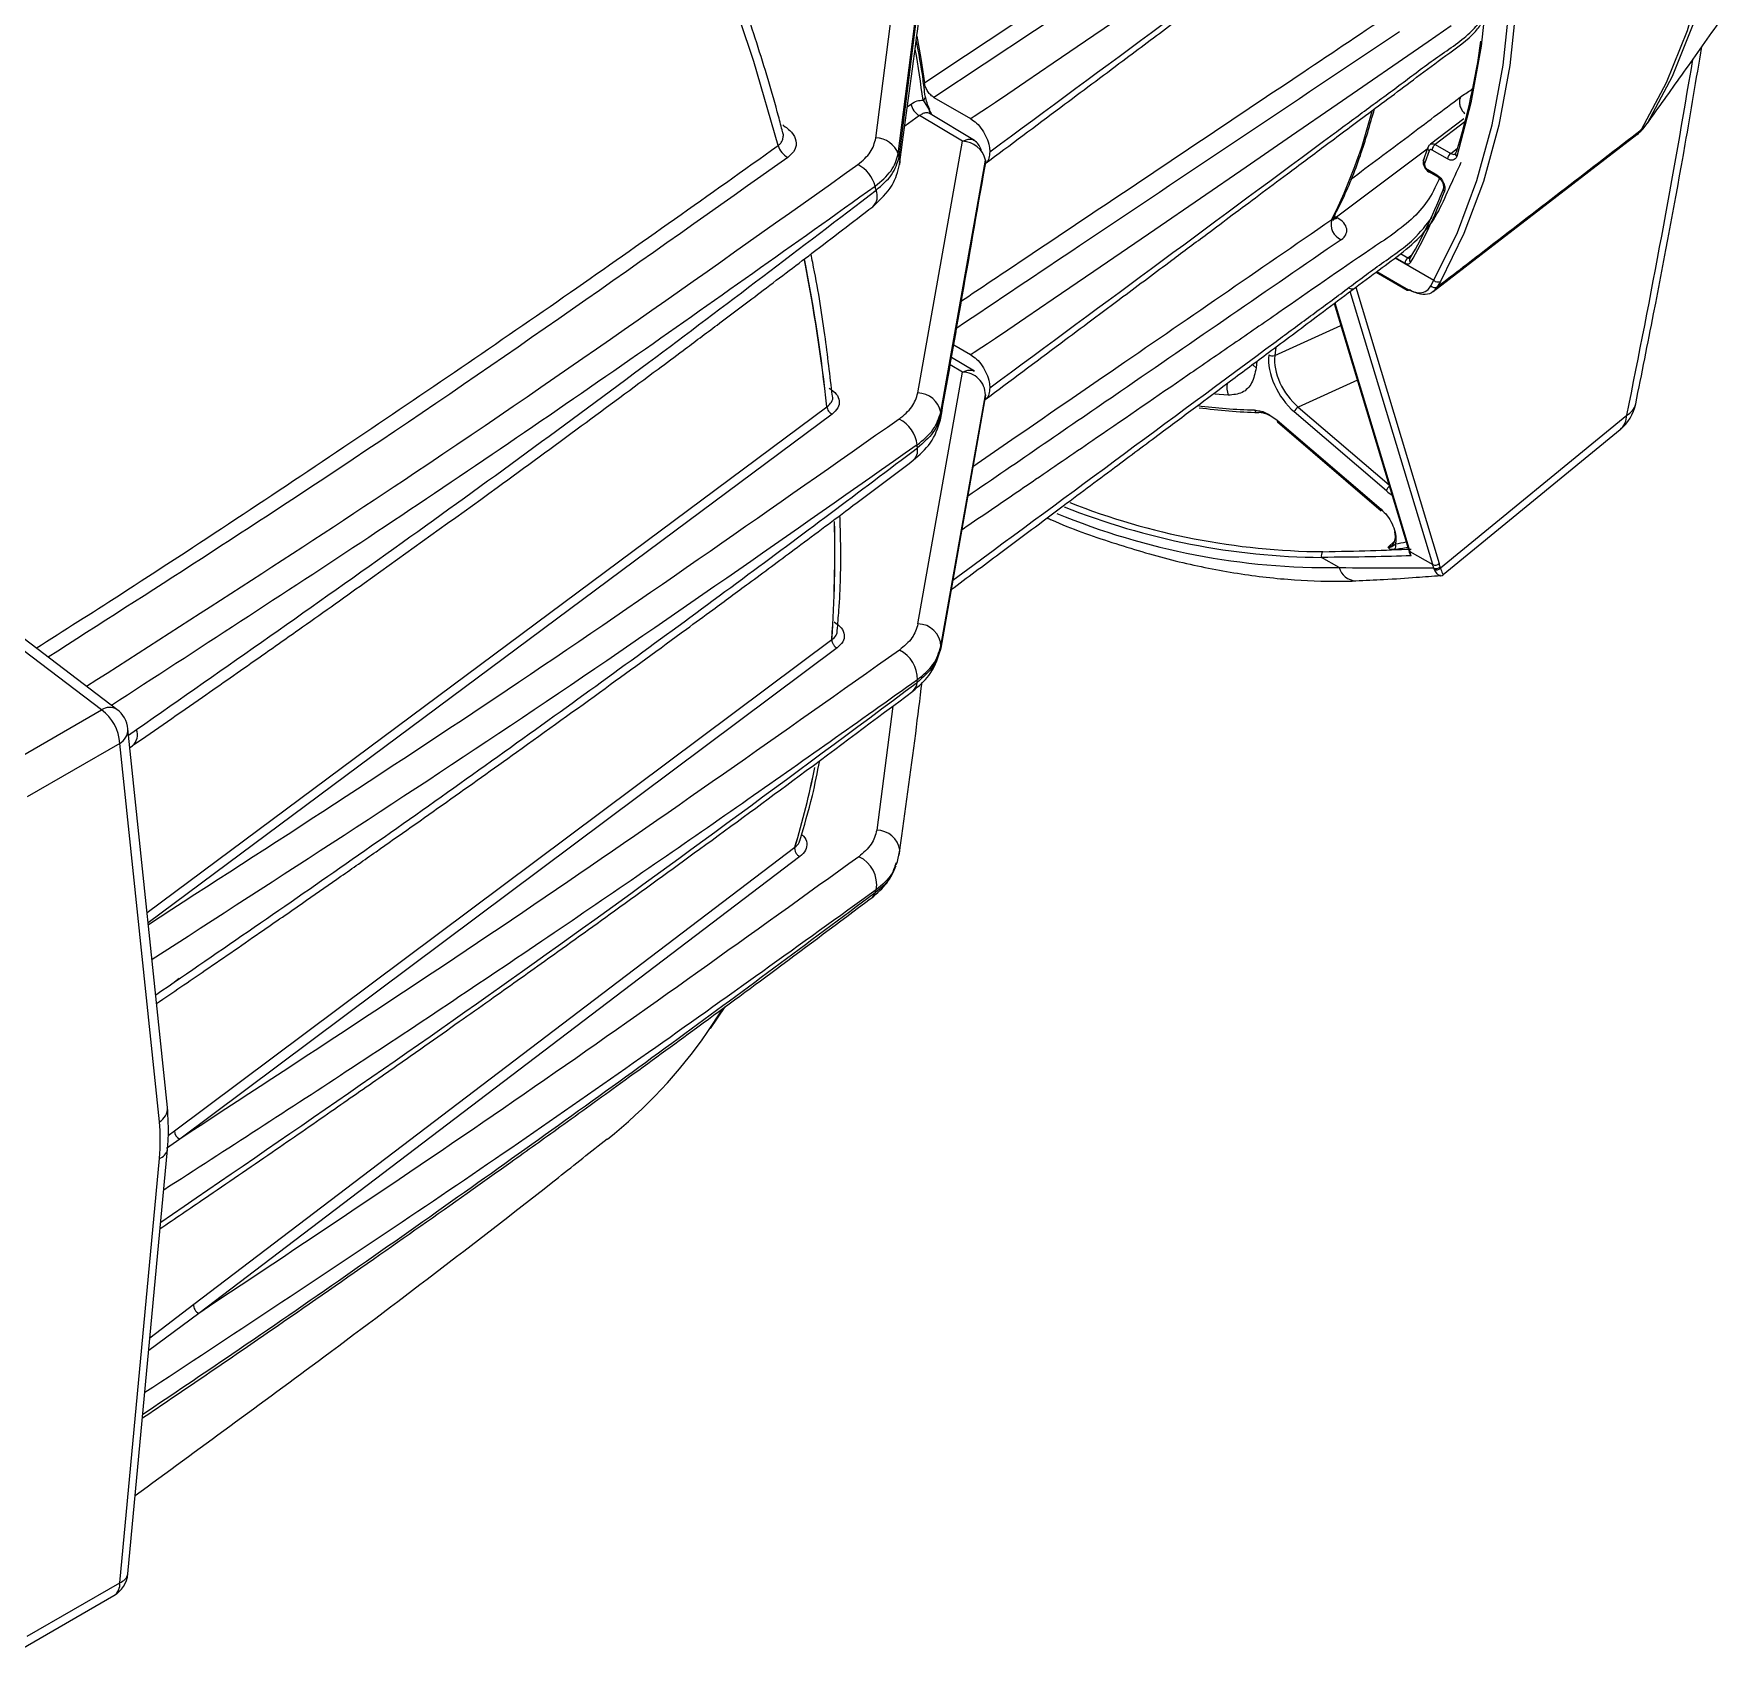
# Model space of a CAD drawing. Extents: x 16.7 to 113.1, y 4.5 to 84.5.
# Drawn here: x 85.862 to 89.617, y 65.211 to 68.788 of the extents above; entities that cross this region are included whole.
import ezdxf

# ---------------------------------------------------------------- set-up
doc = ezdxf.new("R2010")
doc.units = 0
doc.header["$MEASUREMENT"] = 0
doc.layers.add('OBJECT', color=7, linetype='CONTINUOUS')

msp = doc.modelspace()

# ---------------------------------------------------------------- linework, layer by layer
at = {"layer": 'OBJECT'}
for p, q in [((88.8723, 69.3226), (87.8543, 68.6472)), ((87.7259, 68.5573), (87.7997, 69.1318)), ((87.7755, 68.5224), (87.8485, 69.0997)), ((87.7773, 68.5149), (87.8504, 69.0931)), ((87.8543, 68.6472), (87.9357, 68.6002)), ((87.7956, 68.6268), (87.8037, 68.6326)), ((87.8303, 68.6409), (87.8436, 68.6197)), ((87.9439, 68.552), (87.8461, 68.6112)), ((87.8512, 68.6076), (87.8476, 68.6099)), ((87.8225, 68.6069), (87.7897, 68.5833)), ((87.9176, 68.55), (87.8225, 68.6069)), ((89.0275, 68.6), (88.9541, 68.5437)), ((89.0295, 68.5928), (88.9645, 68.5429)), ((89.4315, 68.5863), (89.4335, 68.5893)), ((89.4335, 68.5893), (89.4427, 68.6021)), ((89.4408, 68.5993), (89.4427, 68.6021)), ((87.8187, 67.9927), (87.9176, 68.55)), ((88.9482, 68.5364), (88.9372, 68.5056)), ((88.9596, 68.2176), (89.411, 68.5654)), ((88.9645, 68.5429), (88.9985, 68.5233)), ((88.9985, 68.5233), (89.0131, 68.5342)), ((87.8695, 67.9502), (87.9683, 68.5083)), ((87.9684, 68.5077), (87.8699, 67.9453)), ((88.9468, 68.5324), (88.7457, 68.3817)), ((88.9506, 68.529), (88.941, 68.5021)), ((88.9914, 68.5111), (88.9574, 68.5307)), ((88.9477, 68.4873), (88.9679, 68.4757)), ((88.9492, 68.483), (88.9699, 68.4711)), ((88.7417, 68.3838), (88.7457, 68.3817)), ((88.7457, 68.3817), (88.7477, 68.3806)), ((88.8759, 68.292), (88.9615, 68.2426)), ((88.897, 68.2799), (88.876, 68.2921)), ((88.8875, 68.3016), (88.904, 68.2921)), ((88.904, 68.2921), (88.9128, 68.2989)), ((88.8334, 68.2602), (88.9023, 68.2205)), ((88.8351, 68.2615), (88.9003, 68.2239)), ((88.9547, 68.2301), (88.9615, 68.2426)), ((88.9757, 68.2399), (88.9689, 68.2278)), ((88.9587, 67.6128), (88.7763, 68.2175)), ((88.7885, 68.2269), (88.973, 67.6152)), ((88.7409, 68.1911), (88.9054, 67.6458)), ((88.7424, 68.1922), (88.9084, 67.6418)), ((88.609, 68.0755), (88.7556, 68.1423)), ((87.8982, 68.0992), (87.9357, 68.0776)), ((88.6111, 68.0941), (88.609, 68.0755)), ((87.9177, 68.0387), (87.8904, 68.055)), ((87.9439, 68.0407), (87.8933, 68.0714)), ((88.5695, 68.063), (88.5678, 68.0484)), ((87.8191, 67.4812), (87.9177, 68.0387)), ((87.9442, 68.0402), (87.9431, 68.0412)), ((88.7921, 68.0214), (88.6608, 67.9616)), ((87.9683, 67.9881), (87.8695, 67.4276)), ((87.8699, 67.4319), (87.9684, 67.9886)), ((88.5059, 67.9878), (88.4762, 67.9901)), ((86.1124, 66.8422), (87.6174, 67.9618)), ((87.6289, 67.9459), (86.1148, 66.8195)), ((88.8563, 67.7761), (88.6523, 67.9507)), ((88.6608, 67.9616), (88.8621, 67.7893)), ((88.9759, 67.6053), (89.3884, 67.9435)), ((88.6144, 67.9322), (88.8443, 67.7354)), ((88.615, 67.9287), (88.8449, 67.7319)), ((88.9821, 67.5905), (89.3736, 67.9116)), ((88.8598, 67.6515), (88.8744, 67.6648)), ((88.9084, 67.6418), (88.9587, 67.6128)), ((88.7516, 67.6062), (88.7127, 67.6286)), ((88.962, 67.6025), (88.9607, 67.6055)), ((88.9751, 67.6078), (88.9759, 67.6053)), ((86.0116, 67.291), (85.6794, 67.5431)), ((86.0455, 67.2922), (85.7093, 67.5473)), ((86.1732, 66.3588), (87.6283, 67.4465)), ((87.6283, 67.4465), (87.6283, 67.4456)), ((87.6285, 67.4457), (87.6285, 67.4467)), ((87.6399, 67.4281), (86.1848, 66.3406)), ((87.7632, 67.2993), (87.7278, 67.0246)), ((85.8064, 67.1725), (86.0116, 67.291)), ((86.1576, 66.4106), (86.0699, 67.2489)), ((86.0713, 67.2351), (86.0888, 67.2474)), ((86.0519, 67.2169), (85.8467, 67.0984)), ((86.1396, 66.3786), (86.0519, 67.2169)), ((86.0742, 67.2077), (86.08, 67.2117)), ((86.2157, 65.975), (87.5465, 66.9867)), ((87.5577, 66.966), (86.227, 65.9547)), ((87.5465, 66.9867), (87.546, 66.9834)), ((87.5462, 66.9835), (87.5467, 66.9868)), ((87.7729, 66.9515), (87.7788, 66.9801)), ((87.7708, 66.948), (87.7728, 66.9539)), ((86.1834, 66.696), (86.1732, 66.6879)), ((87.3526, 66.5768), (87.3858, 66.6268)), ((87.3595, 66.5858), (87.3922, 66.6338)), ((86.1592, 66.3482), (86.1732, 66.3588)), ((86.1848, 66.3406), (86.1556, 66.3194)), ((86.0519, 65.3583), (86.1396, 66.2979)), ((86.07, 65.378), (86.1577, 66.3176)), ((86.227, 65.9547), (86.1161, 65.8726)), ((86.1187, 65.9005), (86.2157, 65.975)), ((85.8467, 65.2399), (86.0519, 65.3583)), ((85.8337, 65.2113), (86.039, 65.3297))]:
    msp.add_line(p, q, dxfattribs=at)
at = {"layer": 'OBJECT', "flags": 128}
for points in [[(87.5094, 68.5406), (87.4557, 68.727), (87.3929, 68.9141), (87.3214, 69.1009), (87.2415, 69.2866), (87.1536, 69.4704), (87.058, 69.6513), (86.9552, 69.8286), (86.8456, 70.0014), (86.7299, 70.1689), (86.6085, 70.3304), (86.482, 70.485), (86.351, 70.6321), (86.216, 70.771), (86.0778, 70.901), (85.937, 71.0216), (85.7941, 71.1322), (85.6499, 71.2322)], [(89.4211, 68.5761), (89.4766, 68.6805), (89.5225, 68.7951), (89.5584, 68.9192), (89.5843, 69.052), (89.5999, 69.1927), (89.6051, 69.3403), (89.5999, 69.4939), (89.5843, 69.6525), (89.5584, 69.8152), (89.5225, 69.9808), (89.4766, 70.1484), (89.4211, 70.3169)], [(89.4335, 70.3259), (89.4888, 70.1578), (89.5346, 69.9907), (89.5705, 69.8254), (89.5963, 69.6631), (89.6119, 69.5048), (89.6171, 69.3516), (89.6119, 69.2043), (89.5963, 69.064), (89.5705, 68.9316), (89.5346, 68.8077), (89.4888, 68.6934), (89.4335, 68.5893)], [(88.9615, 68.2426), (89.0136, 68.3481), (89.0566, 68.463), (89.0904, 68.5867), (89.1146, 68.7183), (89.1292, 68.8573), (89.1341, 69.0027), (89.1292, 69.1538), (89.1146, 69.3096), (89.0904, 69.4693), (89.0566, 69.6319), (89.0136, 69.7965), (88.9615, 69.9622)], [(88.9757, 69.9667), (89.028, 69.8003), (89.0712, 69.635), (89.1051, 69.4717), (89.1295, 69.3114), (89.1441, 69.1549), (89.149, 69.0033), (89.1441, 68.8572), (89.1295, 68.7177), (89.1051, 68.5855), (89.0712, 68.4613), (89.028, 68.3459), (88.9757, 68.2399)], [(89.0119, 69.6299), (89.0434, 69.4753), (89.066, 69.3235), (89.0797, 69.1753), (89.0842, 69.0315), (89.0797, 68.893), (89.066, 68.7606), (89.0434, 68.6349), (89.0119, 68.5166)], [(87.8334, 68.6794), (87.872, 68.7051), (88.0266, 68.8076), (88.6448, 69.2179), (88.85, 69.3541)], [(88.3436, 68.8767), (88.2087, 68.7843), (88.1185, 68.7228), (88.0582, 68.6817), (88.0179, 68.6544), (87.9909, 68.6362), (87.9728, 68.6241), (87.9607, 68.6161), (87.9526, 68.6107), (87.9471, 68.6071), (87.9434, 68.6048), (87.941, 68.6032), (87.9393, 68.6022), (87.9382, 68.6015), (87.9374, 68.601), (87.9369, 68.6007), (87.9365, 68.6005), (87.9363, 68.6004), (87.9361, 68.6003), (87.936, 68.6003), (87.9359, 68.6002), (87.9358, 68.6002), (87.9358, 68.6002), (87.9358, 68.6002), (87.9357, 68.6002), (87.9357, 68.6002), (87.9357, 68.6002), (87.9357, 68.6002), (87.9357, 68.6002)], [(88.9995, 68.8056), (88.9486, 68.7706), (88.7472, 68.6316), (88.6464, 68.5622), (88.5455, 68.4928), (88.3436, 68.3541), (88.2087, 68.2617), (88.1185, 68.2002), (88.0582, 68.1592), (88.0179, 68.1318), (87.9909, 68.1136), (87.9728, 68.1015), (87.9607, 68.0935), (87.9526, 68.0881), (87.9471, 68.0846), (87.9434, 68.0822), (87.941, 68.0806), (87.9393, 68.0796), (87.9382, 68.0789), (87.9374, 68.0784), (87.9369, 68.0781), (87.9365, 68.0779), (87.9363, 68.0778), (87.9361, 68.0777), (87.936, 68.0777), (87.9359, 68.0776), (87.9358, 68.0776), (87.9358, 68.0776), (87.9358, 68.0776), (87.9357, 68.0776), (87.9357, 68.0776), (87.9357, 68.0776), (87.9357, 68.0776), (87.9357, 68.0776)], [(87.8168, 68.7831), (87.8253, 68.7332), (87.8334, 68.6794)], [(87.8444, 68.6217), (87.8445, 68.6215), (87.8445, 68.621), (87.8442, 68.6204), (87.8436, 68.6197)], [(89.4112, 68.5652), (89.4156, 68.5692), (89.4211, 68.5761)], [(88.9542, 68.5434), (88.9562, 68.5444), (88.9609, 68.5443), (88.9645, 68.5429), (88.9645, 68.5429), (88.9645, 68.5429)], [(87.7773, 68.5149), (87.7788, 68.5054), (87.7783, 68.4989)], [(87.9676, 68.4949), (87.9684, 68.4989), (87.9684, 68.5077)], [(88.7457, 68.3817), (88.7416, 68.3799), (88.7394, 68.3793)], [(88.9097, 68.2924), (88.9087, 68.2914), (88.9083, 68.2909)], [(88.5596, 68.0561), (88.5612, 68.0542), (88.5678, 68.0484)], [(87.8689, 67.933), (87.8697, 67.9367), (87.8699, 67.9453)], [(87.7773, 66.9693), (87.7788, 66.9787), (87.7788, 66.9801)], [(87.7136, 66.8728), (87.7147, 66.8734), (87.7168, 66.8749)]]:
    msp.add_lwpolyline(points, dxfattribs=at)
at = {"layer": 'OBJECT'}
for centre, radius, start, end in [((87.5329, 68.9821), 1.5471, 342.871, 352.1759), ((85.0121, 68.2688), 2.8427, 7.5223, 9.8241), ((87.8264, 68.6491), 0.00909, 295.7097, 12.7949), ((87.8386, 68.6384), 0.0354, 189.3969, 242.9448), ((87.8601, 68.6215), 0.0166, 186.5352, 224.0544), ((87.6912, 68.9023), 1.1687, 333.2817, 345.8509), ((89.3502, 68.6445), 0.1, 307.6637, 324.4385), ((89.3825, 68.6251), 0.0624, 308.2625, 324.9056), ((87.5508, 68.5527), 0.0431, 196.2698, 242.7063), ((87.725, 68.5033), 0.0541, 20.6557, 89.0031), ((87.9167, 68.4972), 0.0528, 12.157, 88.9978), ((87.6515, 68.4315), 0.0753, 14.8153, 62.7735), ((83.4848, 67.4954), 4.4119, 13.3602, 13.4601), ((89.0068, 68.5104), 0.0154, 122.6, 177.3981), ((89.0161, 68.522), 0.0069, 164.2854, 231.9829), ((89.0148, 68.5219), 0.00564, 126.9307, 159.5003), ((88.9727, 68.4751), 0.0049, 173.5774, 236.3417), ((87.6967, 68.4288), 0.0324, 313.0479, 23.4168), ((83.5166, 67.4559), 4.3238, 13.1798, 13.3033), ((87.9507, 68.8456), 1.1071, 330.0215, 338.9959), ((87.9466, 68.8372), 1.1119, 330.0218, 338.9957), ((88.9893, 68.4442), 0.0073, 162.9639, 229.6166), ((88.7711, 68.3662), 0.0375, 163.519, 246.0419), ((88.7388, 68.394), 0.016, 258.494, 303.3921), ((83.9522, 67.5704), 3.6859, 6.0952, 11.224), ((83.9825, 67.5751), 3.6556, 6.0744, 11.2123), ((88.9124, 68.2792), 0.0154, 123.2313, 177.3463), ((88.9154, 68.2872), 0.00796, 152.3994, 225.1255), ((88.9701, 68.2493), 0.0109, 218.1698, 300.9364), ((88.7799, 68.2341), 0.0112, 239.0424, 320.0405), ((88.9047, 68.2242), 0.00443, 183.221, 236.8561), ((88.9043, 68.2251), 0.00508, 245.8462, 306.7991), ((88.9631, 68.2369), 0.0108, 218.8045, 302.436), ((88.6037, 68.0888), 0.0142, 236.0646, 291.5963), ((87.9182, 67.9886), 0.0502, 0.0752, 90.5879), ((88.5667, 68.0064), 0.0637, 172.982, 197.0419), ((87.8179, 67.9401), 0.0526, 11.0165, 89.0803), ((87.7439, 67.869), 0.074, 6.7451, 62.8896), ((84.1687, 67.6366), 3.714, 4.7682, 4.8435), ((88.592, 69.1294), 1.1746, 262.4942, 268.6412), ((88.6015, 69.1306), 1.1813, 262.2273, 268.6389), ((88.5713, 67.9566), 0.00726, 191.6248, 287.1269), ((88.6714, 67.9446), 0.02, 121.9655, 162.3293), ((89.3101, 67.9886), 0.1, 309.3635, 348.4614), ((89.3444, 67.9442), 0.044, 311.8102, 358.9845), ((89.371, 67.9774), 0.0382, 297.1653, 346.6531), ((88.6176, 67.9309), 0.0034, 157.5871, 220.7625), ((87.789, 67.8656), 0.0294, 311.524, 10.6749), ((84.3889, 67.5898), 3.4405, 4.6882, 4.7992), ((88.8755, 67.77), 0.0202, 127.6615, 162.1975), ((88.7282, 69.2018), 1.5605, 248.4567, 269.5419), ((84.8989, 67.6372), 2.7361, 356.0045, 1.4897), ((88.7305, 69.1843), 1.5783, 247.5048, 270.7665), ((88.7256, 69.1981), 1.5695, 248.1999, 269.5301), ((88.8474, 67.7341), 0.0034, 157.587, 220.7612), ((84.8999, 67.6373), 2.7353, 356.0042, 1.454), ((88.7235, 67.6327), 0.0115, 132.243, 200.7932), ((88.8665, 67.6542), 0.0109, 313.0527, 25.1075), ((88.7054, 68.6948), 1.0621, 279.1328, 280.7613), ((88.7089, 68.7011), 1.0557, 279.1294, 280.4422), ((88.9125, 67.648), 0.00742, 197.1726, 237.0494), ((88.7904, 67.6168), 0.0402, 195.2445, 266.6458), ((88.9645, 67.6224), 0.0112, 239.0439, 320.0353), ((88.9666, 67.6152), 0.0113, 238.7257, 318.997), ((88.9672, 67.6123), 0.0111, 242.1066, 321.0488), ((87.637, 67.4354), 0.0141, 126.8632, 127.813), ((87.8194, 67.4308), 0.0505, 1.3437, 90.3513), ((87.7467, 67.3594), 0.0712, 358.5685, 63.8072), ((85.1179, 67.686), 2.7638, 354.6346, 354.7261), ((87.7918, 67.3525), 0.0255, 308.934, 358.0243), ((85.2985, 67.5858), 2.5297, 354.6882, 354.8249), ((86.0295, 67.265), 0.0316, 59.4337, 124.5055), ((85.9549, 67.2121), 0.0971, 2.8012, 54.3106), ((86.0077, 67.2424), 0.0625, 5.9728, 52.7998), ((86.0344, 67.2477), 0.0355, 299.558, 1.843), ((86.0594, 67.2357), 0.0316, 310.669, 21.6219), ((85.7254, 67.5355), 1.902, 343.2306, 348.7258), ((85.7329, 67.5338), 1.8945, 343.2197, 348.7252), ((87.7276, 66.9729), 0.0517, 7.9696, 89.8524), ((87.5518, 66.9802), 0.0083, 127.4868, 129.1317), ((87.6606, 66.9047), 0.0671, 349.4759, 65.6466), ((87.7021, 66.893), 0.0234, 309.0908, 342.2524), ((86.0445, 67.4322), 1.7665, 341.9827, 342.208), ((86.45, 67.2003), 1.0971, 308.396, 325.3651), ((86.1221, 66.4095), 0.0355, 299.558, 1.843), ((86.1934, 66.3589), 0.0202, 180.3365, 244.6847), ((86.1317, 66.3232), 0.0265, 287.3045, 347.7588), ((86.2347, 65.9723), 0.0192, 171.867, 246.2563), ((86.0077, 65.3839), 0.0625, 299.9973, 354.667), ((86.0219, 65.3547), 0.0303, 304.4067, 6.9048), ((86.044, 65.3837), 0.0265, 287.3045, 347.7588)]:
    msp.add_arc(centre, radius, start, end, dxfattribs=at)
for centre, major_axis, ratio, start_param, end_param in [((78.9725, 61.8252), (8.6282, 14.9683), 0.435073, 5.365782, 5.422118), ((88.6701, 68.0238), (-0.0533, 0.0909), 0.577768, 0.656907, 2.109637), ((88.6771, 68.0279), (-0.0493, 0.0817), 0.585518, 0.648802, 2.101532), ((88.8734, 67.8497), (-0.0533, 0.0915), 0.573148, 2.117035, 2.289204), ((88.6064, 67.2818), (0.2497, 0.4332), 0.432227, 5.858763, 5.89466), ((88.6567, 67.2528), (0.2497, 0.4332), 0.432227, 5.867612, 5.89466), ((88.6645, 67.2483), (0.2547, 0.4418), 0.435073, 5.867615, 5.894663), ((85.8315, 66.1603), (0.2198, 0.3789), 0.577378, 5.387008, 5.613345)]:
    msp.add_ellipse(centre, major_axis=major_axis, ratio=ratio, start_param=start_param, end_param=end_param, dxfattribs=at)
for points, knots in [([(87.5192, 68.5708), (87.5163, 68.5824), (87.4998, 68.6478), (87.463, 68.7676), (87.4089, 68.9288), (87.3489, 69.0868), (87.2847, 69.2402), (87.2228, 69.3752), (87.1647, 69.493), (87.1036, 69.611), (87.0572, 69.693), (87.0297, 69.7417)], [0, 0, 0, 0, 0.029452, 0.16668, 0.302733, 0.436694, 0.566311, 0.692657, 0.782437, 0.870863, 1, 1, 1, 1]), ([(87.9677, 68.5006), (88.0235, 68.5422), (88.1252, 68.6182), (88.2629, 68.7211), (88.3709, 68.8018), (88.4515, 68.862), (88.5156, 68.9099), (88.5747, 68.9541), (88.6423, 69.0045), (88.7211, 69.0634), (88.8162, 69.1345), (88.9068, 69.2015), (88.9873, 69.2634), (89.0438, 69.301), (89.0624, 69.3279), (89.0669, 69.3344)], [0, 0, 0, 0, 0.1509854, 0.275193, 0.3726247, 0.4432829, 0.4933937, 0.5460138, 0.6033056, 0.6760517, 0.758898, 0.8602512, 0.9179929, 0.9802708, 1, 1, 1, 1]), ([(87.9781, 68.5267), (88.2326, 68.7145), (88.5125, 68.9211), (88.8171, 69.1468), (88.894, 69.2029), (88.9679, 69.2601), (89.0337, 69.3013), (89.0566, 69.3299), (89.0621, 69.3368)], [0, 0, 0, 0, 0.6984125, 0.7682536, 0.8380948, 0.9079363, 0.9777167, 1, 1, 1, 1]), ([(87.7783, 68.4989), (87.7903, 68.5858), (87.8169, 68.778), (87.8399, 68.9705), (87.8525, 69.0759)], [0, 0, 0, 0, 0.452455, 1, 1, 1, 1]), ([(87.9154, 68.1968), (87.958, 68.2252), (88.2057, 68.391), (88.5215, 68.6025), (88.7947, 68.7855), (88.8629, 68.8312)], [0, 0, 0, 0, 0.134719, 0.784097, 1, 1, 1, 1]), ([(87.9677, 67.978), (88.0235, 68.0197), (88.1253, 68.0957), (88.2631, 68.1987), (88.3712, 68.2794), (88.4519, 68.3397), (88.516, 68.3876), (88.5752, 68.4318), (88.6428, 68.4823), (88.7217, 68.5412), (88.8168, 68.6125), (88.9074, 68.6795), (88.9882, 68.7413), (89.0455, 68.7801), (89.0647, 68.808), (89.0698, 68.8155)], [0, 0, 0, 0, 0.150522, 0.274348, 0.371481, 0.441921, 0.491878, 0.544337, 0.601453, 0.673975, 0.756567, 0.857609, 0.915172, 0.977252, 1, 1, 1, 1]), ([(87.9781, 68.0041), (88.2326, 68.192), (88.5125, 68.3986), (88.8171, 68.6242), (88.894, 68.6804), (88.9681, 68.7374), (89.0368, 68.7813), (89.0616, 68.8128), (89.0693, 68.8227)], [0, 0, 0, 0, 0.692082, 0.76129, 0.830498, 0.899706, 0.968854, 1, 1, 1, 1]), ([(89.4427, 68.6021), (89.4684, 68.6381), (89.5219, 68.7131), (89.5749, 68.7882), (89.6024, 68.8272)], [0, 0, 0, 0, 0.480478, 1, 1, 1, 1]), ([(87.8349, 68.6499), (87.8335, 68.6625), (87.8289, 68.7035), (87.8209, 68.7456), (87.8154, 68.7747)], [0, 0, 0, 0, 0.308302, 1, 1, 1, 1]), ([(88.8853, 68.7926), (88.6492, 68.6345), (88.3224, 68.4158), (87.9955, 68.1971), (87.9048, 68.1364)], [0, 0, 0, 0, 0.722434, 1, 1, 1, 1]), ([(89.4081, 67.9686), (89.4215, 68.0351), (89.4603, 68.2281), (89.5098, 68.4922), (89.5424, 68.6874), (89.5543, 68.7592)], [0, 0, 0, 0, 0.2495103, 0.7239498, 1, 1, 1, 1]), ([(87.8543, 68.6472), (87.8519, 68.6488), (87.8471, 68.6521), (87.8408, 68.6601), (87.8359, 68.6691), (87.834, 68.6757), (87.8335, 68.6791), (87.8334, 68.6794)], [0, 0, 0, 0, 0.242891, 0.4858, 0.728124, 0.969548, 1, 1, 1, 1]), ([(87.8443, 68.6217), (87.8424, 68.6262), (87.8384, 68.6358), (87.8366, 68.6448), (87.8356, 68.6496)], [0, 0, 0, 0, 0.471731, 1, 1, 1, 1]), ([(88.777, 68.4657), (88.8194, 68.4975), (88.9006, 68.5583), (88.9817, 68.6192), (89.0205, 68.6483)], [0, 0, 0, 0, 0.522103, 1, 1, 1, 1]), ([(89.0205, 68.6483), (89.0203, 68.6481), (89.0195, 68.6467), (89.0179, 68.6428), (89.0173, 68.6356), (89.0194, 68.6265), (89.0237, 68.6177), (89.0279, 68.6132), (89.0299, 68.6111)], [0, 0, 0, 0, 0.0226169, 0.1501982, 0.3704776, 0.5907015, 0.8108852, 1, 1, 1, 1]), ([(89.0205, 68.6483), (89.0212, 68.6488), (89.0303, 68.6554), (89.0387, 68.6609), (89.0464, 68.6659)], [0, 0, 0, 0, 0.078233, 1, 1, 1, 1]), ([(87.8037, 68.6326), (87.8082, 68.6354), (87.8172, 68.6409), (87.8259, 68.6409), (87.8303, 68.6409)], [0, 0, 0, 0, 0.500461, 1, 1, 1, 1]), ([(87.8476, 68.6099), (87.8466, 68.6106), (87.8436, 68.6128), (87.8375, 68.6134), (87.83, 68.612), (87.825, 68.6086), (87.8225, 68.6069)], [0, 0, 0, 0, 0.1307824, 0.4174996, 0.7043309, 1, 1, 1, 1]), ([(87.8436, 68.6197), (87.8454, 68.617), (87.8475, 68.6139), (87.8484, 68.6099), (87.8486, 68.6092)], [0, 0, 0, 0, 0.836716, 1, 1, 1, 1]), ([(88.7395, 68.3817), (88.7453, 68.393), (88.7674, 68.4361), (88.7994, 68.5147), (88.8199, 68.587), (88.8299, 68.6221)], [0, 0, 0, 0, 0.15433, 0.590477, 1, 1, 1, 1]), ([(87.5094, 68.5406), (87.5114, 68.5424), (87.5157, 68.546), (87.5196, 68.5529), (87.5211, 68.5606), (87.5214, 68.5668), (87.5197, 68.5702), (87.5193, 68.5709)], [0, 0, 0, 0, 0.21956, 0.448219, 0.688005, 0.940641, 1, 1, 1, 1]), ([(87.5198, 68.5862), (87.527, 68.581), (87.5415, 68.5706), (87.5506, 68.5511), (87.5488, 68.531), (87.5369, 68.5199), (87.531, 68.5144)], [0, 0, 0, 0, 0.250172, 0.500067, 0.749913, 1, 1, 1, 1]), ([(87.9357, 68.6002), (87.9401, 68.5972), (87.9493, 68.5909), (87.9618, 68.5758), (87.9717, 68.558), (87.9773, 68.5408), (87.9779, 68.5309), (87.9781, 68.5267)], [0, 0, 0, 0, 0.19834, 0.412972, 0.627088, 0.843128, 1, 1, 1, 1]), ([(88.9689, 68.2278), (89.0072, 68.2573), (89.158, 68.3734), (89.3087, 68.4895), (89.4211, 68.5761)], [0, 0, 0, 0, 0.2540305, 1, 1, 1, 1]), ([(89.4315, 68.5863), (89.4337, 68.5893), (89.4368, 68.5936), (89.4398, 68.598), (89.4408, 68.5992)], [0, 0, 0, 0, 0.7, 1, 1, 1, 1]), ([(85.8669, 67.4277), (85.9284, 67.4668), (86.1644, 67.617), (86.5591, 67.8795), (87.046, 68.2109), (87.3568, 68.432), (87.5094, 68.5406)], [0, 0, 0, 0, 0.108365, 0.415979, 0.713188, 1, 1, 1, 1]), ([(87.686, 68.4985), (87.6964, 68.5074), (87.7173, 68.5251), (87.723, 68.5466), (87.7259, 68.5573)], [0, 0, 0, 0, 0.498504, 1, 1, 1, 1]), ([(87.9176, 68.55), (87.9205, 68.5514), (87.926, 68.5541), (87.9338, 68.5552), (87.9402, 68.5539), (87.9448, 68.5522), (87.9462, 68.5498), (87.9466, 68.5492)], [0, 0, 0, 0, 0.250691, 0.490461, 0.719288, 0.937165, 1, 1, 1, 1]), ([(87.9588, 68.5301), (87.9588, 68.5304), (87.9578, 68.5357), (87.9533, 68.5443), (87.9467, 68.5496), (87.9433, 68.5523)], [0, 0, 0, 0, 0.0259874, 0.4948767, 1, 1, 1, 1]), ([(88.9531, 68.5428), (88.9522, 68.5421), (88.9504, 68.5407), (88.9491, 68.5384), (88.9484, 68.537), (88.9483, 68.5365), (88.9482, 68.5363), (88.9483, 68.5357), (88.948, 68.5353), (88.9477, 68.5349)], [0, 0, 0, 0, 0.345922, 0.637255, 0.751336, 0.794073, 0.794311, 0.794364, 1, 1, 1, 1]), ([(88.9501, 68.5389), (88.9495, 68.5383), (88.9482, 68.5369), (88.9478, 68.5343), (88.9485, 68.5315), (88.9499, 68.5298), (88.9506, 68.529)], [0, 0, 0, 0, 0.250009, 0.500017, 0.749999, 1, 1, 1, 1]), ([(88.952, 68.5418), (88.9521, 68.542), (88.9526, 68.543), (88.9536, 68.5433), (88.9542, 68.5434)], [0, 0, 0, 0, 0.322803, 1, 1, 1, 1]), ([(88.9645, 68.5429), (88.9636, 68.5423), (88.9617, 68.541), (88.9594, 68.5377), (88.9577, 68.5341), (88.9575, 68.5318), (88.9574, 68.5307)], [0, 0, 0, 0, 0.250025, 0.500018, 0.750012, 1, 1, 1, 1]), ([(87.531, 68.5144), (87.2139, 68.2897), (86.6828, 67.9133), (86.1201, 67.5529), (85.8934, 67.4077)], [0, 0, 0, 0, 0.597052, 1, 1, 1, 1]), ([(85.9781, 67.3433), (86.2222, 67.4998), (86.809, 67.876), (87.3626, 68.269), (87.686, 68.4985)], [0, 0, 0, 0, 0.415874, 1, 1, 1, 1]), ([(87.7189, 68.4051), (87.7354, 68.4204), (87.7655, 68.4484), (87.7743, 68.4831), (87.7783, 68.4989)], [0, 0, 0, 0, 0.547021, 1, 1, 1, 1]), ([(87.7244, 68.4508), (87.7374, 68.4616), (87.7639, 68.4837), (87.7716, 68.5093), (87.7755, 68.5224)], [0, 0, 0, 0, 0.493197, 1, 1, 1, 1]), ([(87.7265, 68.4417), (87.7394, 68.4529), (87.7657, 68.4758), (87.7734, 68.5017), (87.7773, 68.5149)], [0, 0, 0, 0, 0.490951, 1, 1, 1, 1]), ([(87.8924, 67.5572), (87.9281, 67.584), (88.0109, 67.6458), (88.134, 67.7378), (88.255, 67.8282), (88.356, 67.9036), (88.439, 67.9656), (88.5166, 68.0235), (88.6023, 68.0876), (88.7079, 68.1663), (88.8023, 68.2375), (88.8814, 68.2954), (88.9339, 68.3384), (88.9712, 68.3898), (88.9948, 68.4461), (89.0128, 68.4842), (89.022, 68.5036)], [0, 0, 0, 0, 0.0877849, 0.2030816, 0.3019583, 0.3844186, 0.4504657, 0.50542, 0.5741898, 0.659953, 0.7627209, 0.8056456, 0.8507673, 0.8981298, 0.9481016, 1, 1, 1, 1]), ([(87.9781, 68.5267), (87.9777, 68.5219), (87.9767, 68.512), (87.9724, 68.5033), (87.9681, 68.5014), (87.9674, 68.501)], [0, 0, 0, 0, 0.434822, 0.905365, 1, 1, 1, 1]), ([(87.9683, 68.5083), (87.9683, 68.5084), (87.9684, 68.5084), (87.9684, 68.5084), (87.9684, 68.5084), (87.9684, 68.5084), (87.9684, 68.5084), (87.9684, 68.5083), (87.9684, 68.5082), (87.9684, 68.5081), (87.9684, 68.508), (87.9684, 68.5079), (87.9684, 68.5078), (87.9684, 68.5077), (87.9684, 68.5077)], [0, 0, 0, 0, 0.156108, 0.22009, 0.277027, 0.329475, 0.381608, 0.436318, 0.497329, 0.61508, 0.669958, 0.725281, 0.84818, 1, 1, 1, 1]), ([(88.9387, 68.5096), (88.9387, 68.5096), (88.9387, 68.5096), (88.9388, 68.5075), (88.9369, 68.503), (88.9388, 68.4962), (88.942, 68.4895), (88.9469, 68.4843), (88.9504, 68.4823), (88.9519, 68.4815)], [0, 0, 0, 0, 0.000037, 0.000054, 0.213403, 0.397913, 0.612842, 0.837098, 1, 1, 1, 1]), ([(88.9405, 68.5121), (88.9399, 68.5114), (88.9386, 68.5101), (88.9381, 68.5074), (88.9388, 68.5046), (88.9403, 68.5029), (88.941, 68.5021)], [0, 0, 0, 0, 0.250016, 0.50001, 0.750007, 1, 1, 1, 1]), ([(88.941, 68.5021), (88.9408, 68.5013), (88.9404, 68.4997), (88.9408, 68.4967), (88.942, 68.4936), (88.9438, 68.4907), (88.9458, 68.4886), (88.9472, 68.4877), (88.9477, 68.4873)], [0, 0, 0, 0, 0.174441, 0.348913, 0.52336, 0.698862, 0.876003, 1, 1, 1, 1]), ([(88.9574, 68.5307), (88.9566, 68.5311), (88.955, 68.5318), (88.9528, 68.5316), (88.9514, 68.5306), (88.9508, 68.5295), (88.9506, 68.529)], [0, 0, 0, 0, 0.272249, 0.544546, 0.815616, 1, 1, 1, 1]), ([(89.0119, 68.5166), (89.0109, 68.5146), (89.0091, 68.5106), (89.0037, 68.5079), (88.9976, 68.508), (88.9933, 68.5101), (88.9914, 68.5111)], [0, 0, 0, 0, 0.26285, 0.525644, 0.789906, 1, 1, 1, 1]), ([(88.9985, 68.5233), (89, 68.5225), (89.0031, 68.5209), (89.0066, 68.5208), (89.0081, 68.5221), (89.0085, 68.5225)], [0, 0, 0, 0, 0.401587, 0.802893, 1, 1, 1, 1]), ([(89.0094, 68.5239), (89.0093, 68.5235), (89.0089, 68.5222), (89.0088, 68.5222), (89.0087, 68.5223)], [0, 0, 0, 0, 0.283244, 1, 1, 1, 1]), ([(87.8689, 67.9331), (87.8839, 68.0178), (87.917, 68.2051), (87.9497, 68.3924), (87.9676, 68.495)], [0, 0, 0, 0, 0.4524799, 1, 1, 1, 1]), ([(88.9748, 68.4708), (88.9675, 68.4547), (88.9536, 68.4238), (88.9181, 68.3811), (88.8712, 68.3443), (88.7683, 68.2756), (88.6519, 68.1938), (88.5173, 68.1014), (88.3829, 68.0088), (88.237, 67.9086), (88.0947, 67.8111), (87.9995, 67.7461), (87.9448, 67.7089), (87.9201, 67.6922), (87.9156, 67.6891)], [0, 0, 0, 0, 0.0503051, 0.0958585, 0.1415489, 0.1873898, 0.3689689, 0.459758, 0.5505477, 0.7321263, 0.8532083, 0.9339917, 0.9878931, 1, 1, 1, 1]), ([(88.9498, 68.4827), (88.9498, 68.4827), (88.949, 68.4827), (88.9481, 68.4844), (88.9478, 68.4863), (88.9477, 68.4873)], [0, 0, 0, 0, 0.000168, 0.50009, 1, 1, 1, 1]), ([(88.9679, 68.4757), (88.9699, 68.4743), (88.9739, 68.4715), (88.9793, 68.4648), (88.9833, 68.4572), (88.9856, 68.4494), (88.9859, 68.443), (88.985, 68.4399), (88.9846, 68.4386)], [0, 0, 0, 0, 0.177833, 0.355695, 0.532854, 0.708594, 0.883006, 1, 1, 1, 1]), ([(88.97, 68.471), (88.9706, 68.4706), (88.9722, 68.4697), (88.9754, 68.4666), (88.9788, 68.462), (88.9814, 68.4566), (88.9827, 68.4516), (88.9829, 68.4481), (88.9824, 68.4464), (88.9824, 68.4463), (88.9824, 68.4463)], [0, 0, 0, 0, 0.0929178, 0.2401405, 0.398919, 0.5639646, 0.7260955, 0.8587332, 0.99708, 1, 1, 1, 1]), ([(86.0333, 67.3014), (86.224, 67.4251), (86.6127, 67.6771), (87.1764, 68.0604), (87.5442, 68.3224), (87.7244, 68.4508)], [0, 0, 0, 0, 0.329449, 0.67145, 1, 1, 1, 1]), ([(86.0888, 67.2474), (86.2858, 67.385), (86.6696, 67.6532), (87.215, 68.0517), (87.5592, 68.3142), (87.7265, 68.4417)], [0, 0, 0, 0, 0.351668, 0.685, 1, 1, 1, 1]), ([(86.0803, 67.2119), (86.132, 67.2477), (86.2246, 67.3118), (86.3469, 67.3974), (86.4417, 67.4642), (86.5203, 67.5198), (86.6676, 67.6247), (86.8526, 67.7579), (87.069, 67.9161), (87.2058, 68.0173), (87.3058, 68.0919), (87.3811, 68.1483), (87.4763, 68.22), (87.5913, 68.3073), (87.6741, 68.3708), (87.7189, 68.4051)], [0, 0, 0, 0, 0.091687, 0.164513, 0.21848, 0.261783, 0.305977, 0.484377, 0.59811, 0.703052, 0.737317, 0.783983, 0.843316, 0.91532, 1, 1, 1, 1]), ([(87.896, 67.5779), (88.1348, 67.7542), (88.399, 67.9493), (88.6881, 68.1633), (88.7648, 68.2195), (88.8395, 68.2764), (88.9154, 68.3266), (88.9449, 68.3653), (88.9577, 68.3822)], [0, 0, 0, 0, 0.663162, 0.733824, 0.804487, 0.875149, 0.94575, 1, 1, 1, 1]), ([(87.9405, 67.8303), (88.0427, 67.9004), (88.3078, 68.0824), (88.5725, 68.2647), (88.7351, 68.3768)], [0, 0, 0, 0, 0.385213, 1, 1, 1, 1]), ([(88.7398, 68.3816), (88.7398, 68.3816), (88.7398, 68.3805), (88.7379, 68.3789), (88.7359, 68.3774), (88.7353, 68.3769), (88.7351, 68.3768)], [0, 0, 0, 0, 0.023299, 0.736266, 0.929179, 1, 1, 1, 1]), ([(88.7392, 68.3746), (88.7393, 68.3744), (88.7397, 68.3739), (88.7377, 68.3787), (88.7411, 68.383), (88.7403, 68.3823), (88.7403, 68.3823)], [0, 0, 0, 0, 0.106288, 0.504919, 0.999122, 1, 1, 1, 1]), ([(88.7558, 68.332), (88.7562, 68.3322), (88.7608, 68.3355), (88.7677, 68.3433), (88.7696, 68.3563), (88.7632, 68.3698), (88.7528, 68.377), (88.7477, 68.3806)], [0, 0, 0, 0, 0.017764, 0.238768, 0.483249, 0.741845, 1, 1, 1, 1]), ([(88.7558, 68.332), (88.5932, 68.22), (88.3178, 68.0304), (88.0418, 67.841), (87.9287, 67.7635)], [0, 0, 0, 0, 0.590466, 1, 1, 1, 1]), ([(87.6297, 67.9858), (87.6244, 68.0309), (87.6131, 68.1283), (87.5963, 68.2337), (87.5834, 68.2941), (87.5821, 68.3004)], [0, 0, 0, 0, 0.435746, 0.940844, 1, 1, 1, 1]), ([(88.9097, 68.2816), (88.9089, 68.2805), (88.9072, 68.2784), (88.9031, 68.2777), (88.8995, 68.2785), (88.8975, 68.2797), (88.897, 68.2799)], [0, 0, 0, 0, 0.303001, 0.605926, 0.910626, 1, 1, 1, 1]), ([(88.904, 68.2921), (88.9047, 68.2917), (88.9061, 68.2908), (88.9078, 68.2907), (88.9085, 68.2913), (88.9087, 68.2915)], [0, 0, 0, 0, 0.4020588, 0.8044204, 1, 1, 1, 1]), ([(88.9003, 68.2239), (88.9074, 68.2205), (88.9215, 68.2138), (88.9393, 68.2146), (88.9496, 68.2217), (88.9537, 68.2285), (88.9547, 68.2301)], [0, 0, 0, 0, 0.301009, 0.601824, 0.907076, 1, 1, 1, 1]), ([(88.9689, 68.2278), (88.9649, 68.2226), (88.9569, 68.2124), (88.9376, 68.2095), (88.9201, 68.2143), (88.9097, 68.2198), (88.9074, 68.221)], [0, 0, 0, 0, 0.302947, 0.605661, 0.913216, 1, 1, 1, 1]), ([(87.9357, 68.0776), (87.9401, 68.0746), (87.9493, 68.0684), (87.9618, 68.0533), (87.9717, 68.0354), (87.9773, 68.0182), (87.9779, 68.0083), (87.9781, 68.0041)], [0, 0, 0, 0, 0.198339, 0.412971, 0.627086, 0.843128, 1, 1, 1, 1]), ([(88.5678, 68.0484), (88.5652, 68.0366), (88.56, 68.0129), (88.538, 67.9906), (88.5168, 67.9887), (88.5059, 67.9878)], [0, 0, 0, 0, 0.3266878, 0.6533977, 1, 1, 1, 1]), ([(87.9177, 68.0387), (87.9209, 68.0403), (87.9272, 68.0433), (87.9354, 68.0437), (87.9407, 68.0428), (87.9428, 68.0412), (87.9432, 68.041)], [0, 0, 0, 0, 0.339459, 0.654461, 0.945008, 1, 1, 1, 1]), ([(87.6175, 67.9619), (87.6212, 67.9654), (87.6287, 67.9724), (87.6318, 67.9814), (87.6301, 67.9859), (87.6301, 67.9859)], [0, 0, 0, 0, 0.487486, 0.996307, 1, 1, 1, 1]), ([(87.6225, 68.0037), (87.6283, 67.9995), (87.6399, 67.991), (87.6462, 67.9751), (87.6435, 67.9591), (87.6338, 67.9503), (87.6289, 67.9459)], [0, 0, 0, 0, 0.250112, 0.500126, 0.75008, 1, 1, 1, 1]), ([(87.7776, 67.9349), (87.788, 67.9436), (87.809, 67.961), (87.8155, 67.9821), (87.8187, 67.9927)], [0, 0, 0, 0, 0.498431, 1, 1, 1, 1]), ([(87.9781, 68.0041), (87.9777, 67.9994), (87.9767, 67.9894), (87.9724, 67.9807), (87.9681, 67.9788), (87.9674, 67.9784)], [0, 0, 0, 0, 0.434823, 0.905361, 1, 1, 1, 1]), ([(87.9684, 67.9886), (87.9684, 67.9887), (87.9684, 67.9887), (87.9684, 67.9888), (87.9684, 67.9887), (87.9684, 67.9887), (87.9684, 67.9887), (87.9684, 67.9886), (87.9684, 67.9885), (87.9684, 67.9884), (87.9684, 67.9884), (87.9684, 67.9883), (87.9684, 67.9882), (87.9683, 67.9881), (87.9683, 67.9881)], [0, 0, 0, 0, 0.148468, 0.270231, 0.325884, 0.381013, 0.499286, 0.560363, 0.61485, 0.666487, 0.719001, 0.776021, 0.840631, 1, 1, 1, 1]), ([(87.7776, 67.9349), (87.499, 67.7393), (86.958, 67.3595), (86.3905, 66.993), (86.1152, 66.8153)], [0, 0, 0, 0, 0.515052, 1, 1, 1, 1]), ([(87.6175, 67.9619), (87.6178, 67.9604), (87.6184, 67.9572), (87.6211, 67.9524), (87.6247, 67.9483), (87.6275, 67.9467), (87.6289, 67.9459)], [0, 0, 0, 0, 0.241915, 0.500004, 0.758081, 1, 1, 1, 1]), ([(87.8085, 67.8436), (87.8225, 67.8559), (87.8526, 67.8822), (87.8632, 67.9154), (87.8689, 67.9331)], [0, 0, 0, 0, 0.465441, 1, 1, 1, 1]), ([(87.8174, 67.8777), (87.8305, 67.8886), (87.8571, 67.9106), (87.8653, 67.9369), (87.8695, 67.9502)], [0, 0, 0, 0, 0.496594, 1, 1, 1, 1]), ([(87.8699, 67.9453), (87.8657, 67.9317), (87.8573, 67.9051), (87.8308, 67.8822), (87.8179, 67.871)], [0, 0, 0, 0, 0.511471, 1, 1, 1, 1]), ([(88.5642, 67.9551), (88.5722, 67.954), (88.5885, 67.9516), (88.6057, 67.9387), (88.6144, 67.9322)], [0, 0, 0, 0, 0.491491, 1, 1, 1, 1]), ([(88.6004, 67.9413), (88.5942, 67.9444), (88.5848, 67.949), (88.5763, 67.9495), (88.5734, 67.9496)], [0, 0, 0, 0, 0.658415, 1, 1, 1, 1]), ([(87.8174, 67.8777), (87.537, 67.6809), (86.986, 67.2941), (86.4075, 66.9212), (86.1233, 66.7379)], [0, 0, 0, 0, 0.508754, 1, 1, 1, 1]), ([(86.1315, 66.66), (86.277, 66.7598), (86.5747, 66.964), (87.007, 67.2715), (87.4243, 67.5751), (87.6892, 67.7743), (87.8179, 67.871)], [0, 0, 0, 0, 0.251797, 0.515131, 0.764532, 1, 1, 1, 1]), ([(86.1335, 66.6409), (86.1694, 66.6654), (86.2486, 66.7194), (86.3591, 66.7956), (86.4592, 66.865), (86.5422, 66.9229), (86.6978, 67.0319), (86.8932, 67.1704), (87.1217, 67.3349), (87.2662, 67.4402), (87.3719, 67.5178), (87.4515, 67.5765), (87.552, 67.6511), (87.6736, 67.7418), (87.7612, 67.8079), (87.8085, 67.8436)], [0, 0, 0, 0, 0.06231, 0.137491, 0.193202, 0.237905, 0.283528, 0.467697, 0.585109, 0.693445, 0.728819, 0.776997, 0.83825, 0.912583, 1, 1, 1, 1]), ([(87.6404, 67.4665), (87.6417, 67.4814), (87.6471, 67.5435), (87.6493, 67.6287), (87.647, 67.7004), (87.6463, 67.7216)], [0, 0, 0, 0, 0.181824, 0.758372, 1, 1, 1, 1]), ([(88.105, 67.7161), (88.1083, 67.7146), (88.1565, 67.6928), (88.2488, 67.6607), (88.381, 67.6212), (88.5109, 67.5941), (88.6357, 67.5786), (88.7277, 67.575), (88.7773, 67.5763), (88.7887, 67.5766)], [0, 0, 0, 0, 0.014018, 0.203048, 0.392009, 0.580822, 0.769389, 0.947077, 1, 1, 1, 1]), ([(88.8443, 67.7354), (88.849, 67.7308), (88.8583, 67.7217), (88.8693, 67.7034), (88.8761, 67.6845), (88.878, 67.6691), (88.8768, 67.6615), (88.8764, 67.6588)], [0, 0, 0, 0, 0.223373, 0.44686, 0.667278, 0.883032, 1, 1, 1, 1]), ([(88.8598, 67.6515), (88.8629, 67.6524), (88.8692, 67.6541), (88.8747, 67.6633), (88.8768, 67.6744), (88.8753, 67.6828), (88.8747, 67.6863)], [0, 0, 0, 0, 0.275134, 0.550515, 0.816312, 1, 1, 1, 1]), ([(88.9111, 67.6321), (88.8824, 67.6313), (88.8247, 67.6296), (88.7502, 67.6289), (88.7127, 67.6286)], [0, 0, 0, 0, 0.496643, 1, 1, 1, 1]), ([(88.7158, 67.6413), (88.7522, 67.642), (88.8256, 67.6435), (88.8823, 67.646), (88.9108, 67.6472)], [0, 0, 0, 0, 0.497105, 1, 1, 1, 1]), ([(88.8598, 67.6515), (88.8598, 67.6515), (88.8631, 67.651), (88.8682, 67.6519), (88.8739, 67.6566), (88.8764, 67.6588)], [0, 0, 0, 0, 0.006459, 0.549843, 1, 1, 1, 1]), ([(88.874, 67.6462), (88.8713, 67.646), (88.8632, 67.6455), (88.8611, 67.6491), (88.8598, 67.6515), (88.8598, 67.6515)], [0, 0, 0, 0, 0.32409, 0.994502, 1, 1, 1, 1]), ([(88.9054, 67.6458), (88.9056, 67.6451), (88.9064, 67.6424), (88.9071, 67.6396), (88.9076, 67.6377)], [0, 0, 0, 0, 0.291248, 1, 1, 1, 1]), ([(88.9077, 67.6377), (88.9078, 67.6375), (88.908, 67.6361), (88.9092, 67.6342), (88.9105, 67.6327), (88.911, 67.6321), (88.9111, 67.6321)], [0, 0, 0, 0, 0.1188455, 0.6483907, 0.978207, 1, 1, 1, 1]), ([(88.7516, 67.6062), (88.7906, 67.6058), (88.8692, 67.6049), (88.9301, 67.6053), (88.9607, 67.6055)], [0, 0, 0, 0, 0.497068, 1, 1, 1, 1]), ([(88.9759, 67.5883), (88.9736, 67.5886), (88.9698, 67.5891), (88.9643, 67.5985), (88.962, 67.6025)], [0, 0, 0, 0, 0.579308, 1, 1, 1, 1]), ([(88.9759, 67.6053), (88.9774, 67.6009), (88.9808, 67.5913), (88.9812, 67.5912), (88.9815, 67.5912)], [0, 0, 0, 0, 0.450454, 1, 1, 1, 1]), ([(88.7881, 67.5771), (88.809, 67.578), (88.8573, 67.5799), (88.9208, 67.5844), (88.9585, 67.5872), (88.9759, 67.5884)], [0, 0, 0, 0, 0.292927, 0.674978, 1, 1, 1, 1]), ([(88.9758, 67.5881), (88.9762, 67.588), (88.9781, 67.5878), (88.9809, 67.589), (88.9821, 67.5905), (88.9822, 67.5907)], [0, 0, 0, 0, 0.176753, 0.877064, 1, 1, 1, 1]), ([(87.6338, 67.4857), (87.6396, 67.4815), (87.6511, 67.473), (87.6572, 67.4572), (87.6545, 67.4412), (87.6448, 67.4325), (87.6399, 67.4281)], [0, 0, 0, 0, 0.250088, 0.50011, 0.750076, 1, 1, 1, 1]), ([(87.6285, 67.4467), (87.6324, 67.4499), (87.6396, 67.4559), (87.6402, 67.4632), (87.6405, 67.4665)], [0, 0, 0, 0, 0.54267, 1, 1, 1, 1]), ([(87.6285, 67.4457), (87.6286, 67.4441), (87.6288, 67.4416), (87.6303, 67.438), (87.6317, 67.4354), (87.6336, 67.433), (87.6362, 67.4302), (87.6385, 67.429), (87.6399, 67.4281)], [0, 0, 0, 0, 0.242736, 0.372413, 0.504175, 0.635328, 0.76326, 1, 1, 1, 1]), ([(87.8191, 67.4812), (87.8159, 67.4706), (87.8094, 67.4495), (87.7885, 67.432), (87.7781, 67.4233)], [0, 0, 0, 0, 0.501586, 1, 1, 1, 1]), ([(87.7781, 67.4233), (87.5187, 67.24), (86.9997, 66.8731), (86.4565, 66.5182), (86.1848, 66.3406)], [0, 0, 0, 0, 0.499771, 1, 1, 1, 1]), ([(87.8079, 67.3326), (87.8209, 67.3439), (87.8509, 67.3698), (87.8616, 67.4014), (87.8677, 67.4193)], [0, 0, 0, 0, 0.434514, 1, 1, 1, 1]), ([(87.8695, 67.4276), (87.8653, 67.4137), (87.8571, 67.3863), (87.8305, 67.3631), (87.8174, 67.3516)], [0, 0, 0, 0, 0.503406, 1, 1, 1, 1]), ([(87.8179, 67.3576), (87.8308, 67.3685), (87.8573, 67.3908), (87.8657, 67.418), (87.8699, 67.4319)], [0, 0, 0, 0, 0.488529, 1, 1, 1, 1]), ([(86.1413, 66.1424), (86.1742, 66.1646), (86.2571, 66.2209), (86.3834, 66.3076), (86.5143, 66.3981), (86.6268, 66.4765), (86.7213, 66.5427), (86.8007, 66.5987), (86.8892, 66.6613), (87.004, 66.743), (87.159, 66.8543), (87.3471, 66.9908), (87.5677, 67.1528), (87.7241, 67.2699), (87.8079, 67.3326)], [0, 0, 0, 0, 0.057342, 0.144856, 0.221876, 0.288405, 0.344446, 0.389998, 0.430212, 0.502878, 0.596184, 0.710134, 0.844734, 1, 1, 1, 1]), ([(86.1426, 66.1566), (86.4203, 66.3469), (86.9922, 66.739), (87.537, 67.1435), (87.8174, 67.3516)], [0, 0, 0, 0, 0.485484, 1, 1, 1, 1]), ([(87.8179, 67.3576), (87.6892, 67.2662), (87.4243, 67.078), (87.007, 66.7916), (86.5805, 66.5058), (86.2888, 66.3176), (86.1493, 66.2276)], [0, 0, 0, 0, 0.237915, 0.489907, 0.755977, 1, 1, 1, 1]), ([(87.7788, 66.9801), (87.7909, 67.0663), (87.8083, 67.1904), (87.8235, 67.3146), (87.8281, 67.3525)], [0, 0, 0, 0, 0.694935, 1, 1, 1, 1]), ([(87.5572, 67.0013), (87.5672, 67.0341), (87.5845, 67.0911), (87.5965, 67.1526), (87.6015, 67.1787)], [0, 0, 0, 0, 0.574591, 1, 1, 1, 1]), ([(87.5467, 66.9868), (87.5509, 66.9902), (87.5565, 66.9947), (87.5569, 67), (87.557, 67.0013)], [0, 0, 0, 0, 0.739805, 1, 1, 1, 1]), ([(87.5611, 67.0151), (87.5626, 67.0139), (87.5697, 67.0083), (87.5739, 66.9959), (87.5723, 66.9796), (87.5626, 66.9705), (87.5577, 66.966)], [0, 0, 0, 0, 0.082925, 0.388695, 0.694351, 1, 1, 1, 1]), ([(87.7278, 67.0246), (87.7249, 67.0139), (87.7192, 66.9925), (87.6985, 66.9747), (87.6882, 66.9658)], [0, 0, 0, 0, 0.501563, 1, 1, 1, 1]), ([(87.6882, 66.9658), (87.4508, 66.795), (86.9747, 66.4526), (86.4767, 66.1209), (86.227, 65.9547)], [0, 0, 0, 0, 0.498752, 1, 1, 1, 1]), ([(87.5462, 66.9835), (87.5463, 66.9819), (87.5466, 66.9793), (87.5481, 66.9757), (87.5501, 66.9722), (87.5533, 66.9685), (87.5563, 66.9668), (87.5577, 66.966)], [0, 0, 0, 0, 0.251224, 0.383336, 0.515964, 0.770806, 1, 1, 1, 1]), ([(87.7168, 66.8749), (87.729, 66.8854), (87.7534, 66.9065), (87.7652, 66.9327), (87.7711, 66.9459)], [0, 0, 0, 0, 0.496133, 1, 1, 1, 1]), ([(87.7695, 66.9485), (87.7686, 66.9463), (87.765, 66.9375), (87.7587, 66.9143), (87.7381, 66.8973), (87.7244, 66.8859)], [0, 0, 0, 0, 0.096492, 0.394754, 1, 1, 1, 1]), ([(87.7707, 66.9525), (87.7681, 66.9439), (87.7614, 66.9216), (87.7398, 66.9036), (87.7265, 66.8925)], [0, 0, 0, 0, 0.382944, 1, 1, 1, 1]), ([(87.7244, 66.8859), (87.575, 66.7745), (87.271, 66.5479), (86.7957, 66.2075), (86.4048, 65.9336), (86.1688, 65.7749), (86.1029, 65.7305)], [0, 0, 0, 0, 0.28429, 0.578307, 0.882056, 1, 1, 1, 1]), ([(87.7265, 66.8925), (87.5592, 66.772), (87.215, 66.5241), (86.6757, 66.1527), (86.2982, 65.9045), (86.1074, 65.7791)], [0, 0, 0, 0, 0.318544, 0.655625, 1, 1, 1, 1]), ([(86.1022, 65.7231), (86.1237, 65.7376), (86.2238, 65.805), (86.3991, 65.9256), (86.6217, 66.0801), (86.7937, 66.2014), (86.9262, 66.2957), (87.0352, 66.3737), (87.1696, 66.4707), (87.3293, 66.5871), (87.5139, 66.7231), (87.6442, 66.8207), (87.7136, 66.8727)], [0, 0, 0, 0, 0.038746, 0.180082, 0.319302, 0.44629, 0.497982, 0.56558, 0.649569, 0.749958, 0.866763, 1, 1, 1, 1]), ([(86.1577, 66.3176), (86.1583, 66.3256), (86.161, 66.3576), (86.159, 66.3879), (86.1576, 66.4106)], [0, 0, 0, 0, 0.249066, 1, 1, 1, 1]), ([(86.0861, 65.5514), (86.2257, 65.6534), (86.5415, 65.8842), (86.8891, 66.1486), (87.0951, 66.3128), (87.1309, 66.3414)], [0, 0, 0, 0, 0.395565, 0.89479, 1, 1, 1, 1])]:
    msp.add_open_spline(points, degree=3, knots=knots, dxfattribs=at)

doc.saveas('drawing.dxf')
